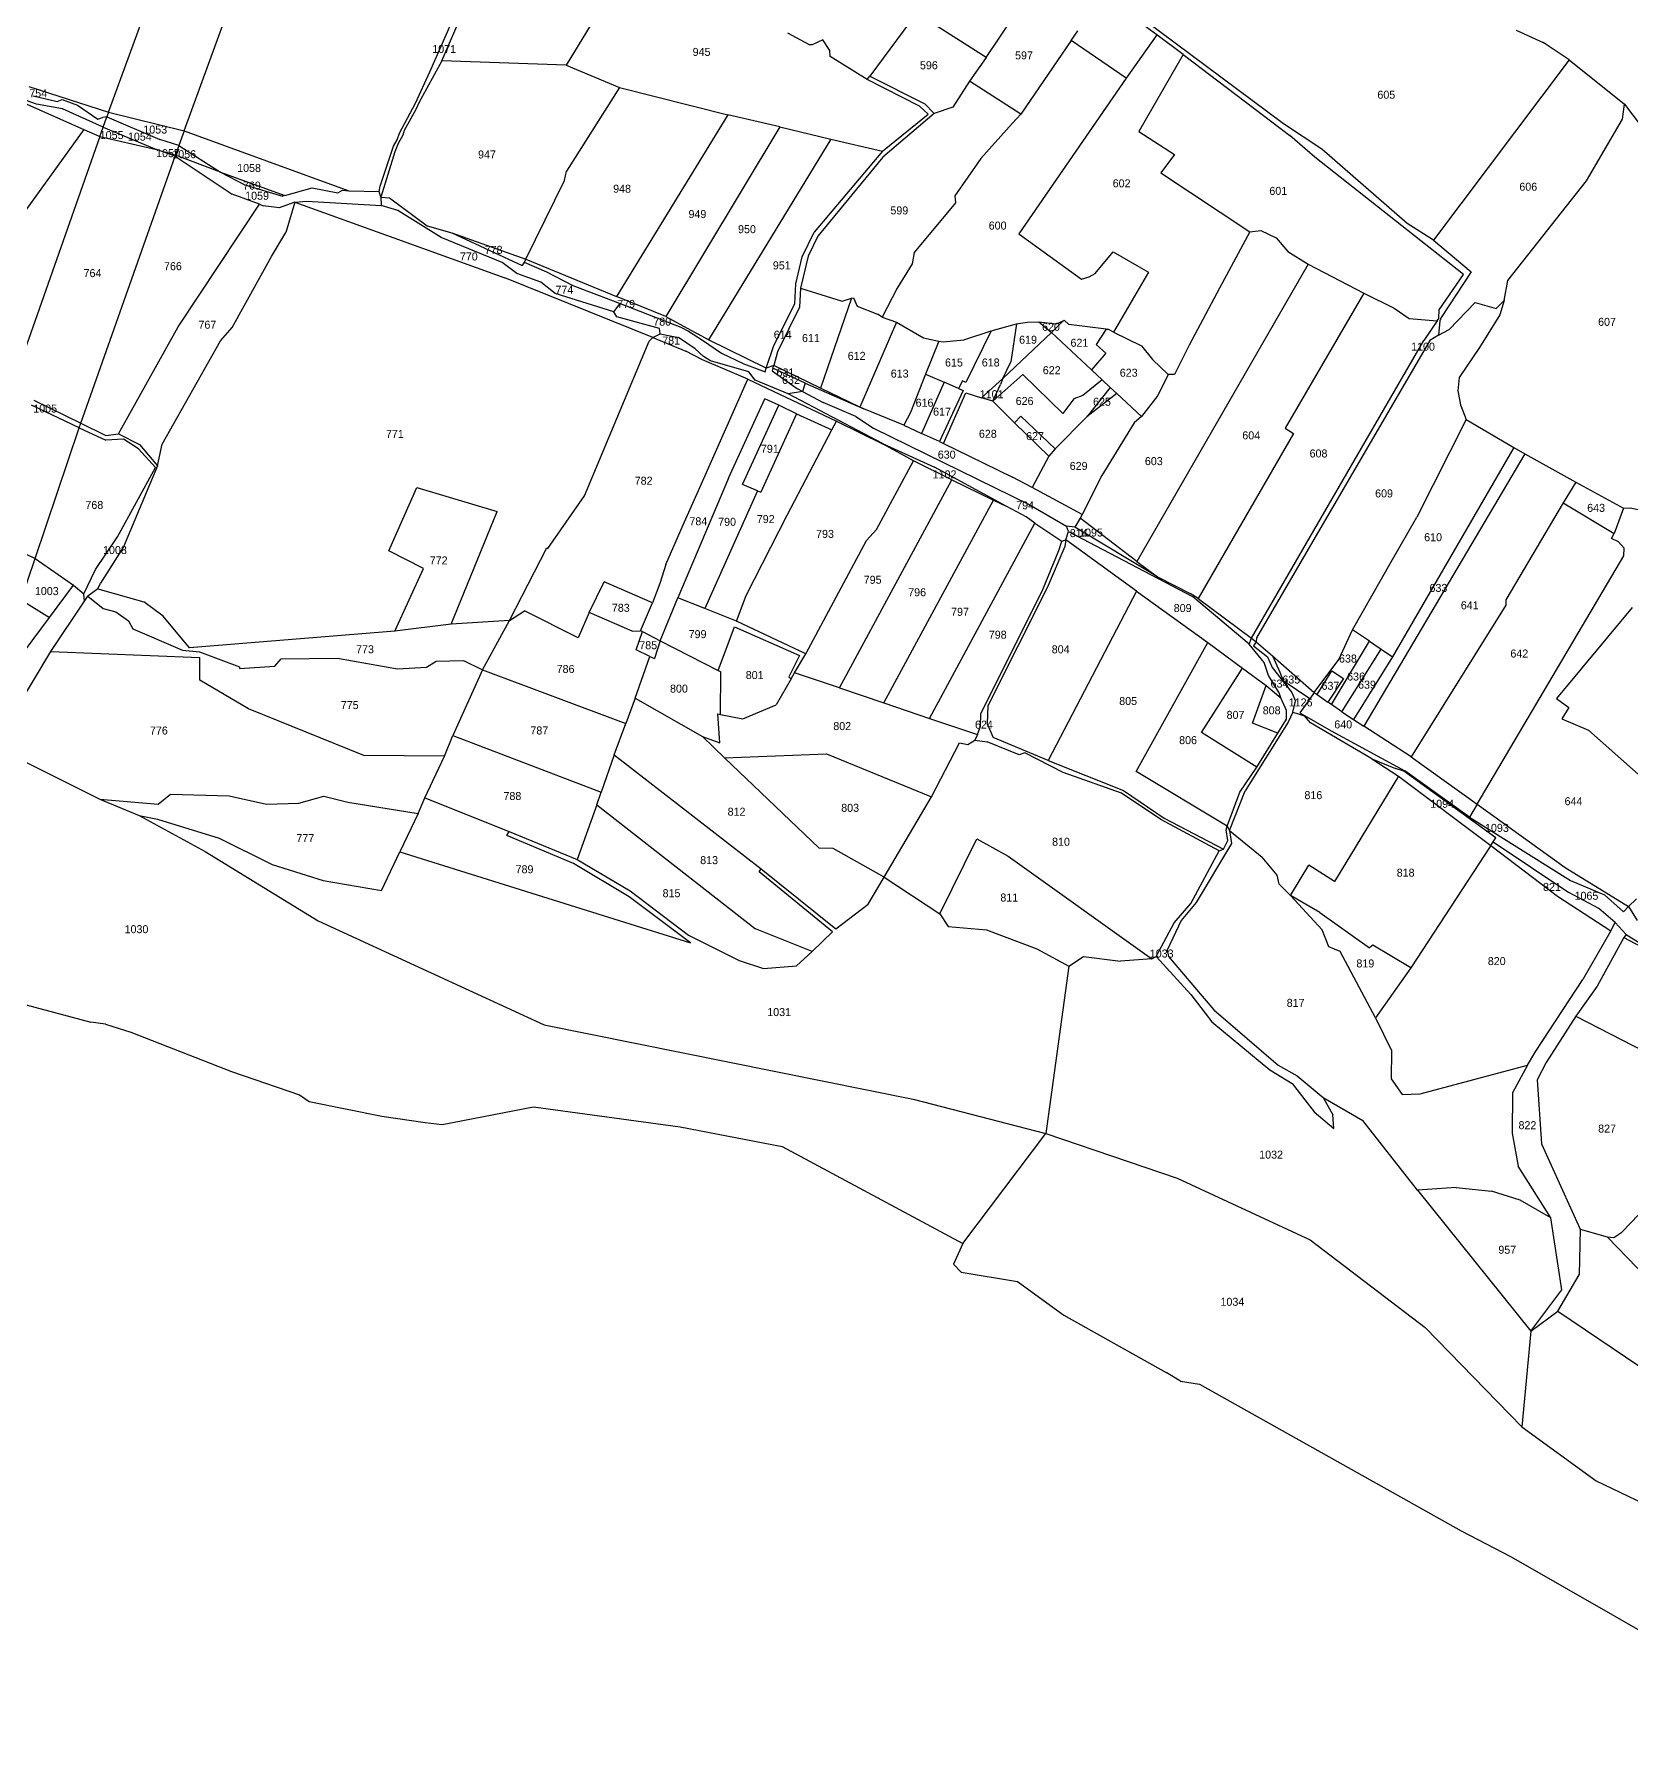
# Model space of a CAD drawing. Header units: metres. Extents: x 219366 to 221903, y 2706406 to 2707870.
# Drawn here: x 220212 to 220711, y 2706625 to 2707156 of the extents above; entities that cross this region are included whole.
import ezdxf
from ezdxf.enums import TextEntityAlignment as Align

# ---------------------------------------------------------------- set-up
doc = ezdxf.new("R2010")
doc.units = ezdxf.units.M

msp = doc.modelspace()

# ---------------------------------------------------------------- linework, layer by layer
at = {"layer": 'LIN'}
for p, q in [((220235.31, 2707131.2), (220270.63, 2707227.58)), ((220258.91, 2707125.36), (220293.29, 2707219.1)), ((220562.93, 2707155.36), (220530.91, 2707178.76)), ((220602.49, 2707127.53), (220532.51, 2707179.77)), ((220335.7, 2707143.78), (220345.51, 2707165.98)), ((220339.47, 2707147.23), (220347.65, 2707165.94)), ((220509.58, 2707148.24), (220522.82, 2707167.89)), ((220388.46, 2707162.47), (220378.31, 2707145.91)), ((220487.88, 2707162.1), (220473.24, 2707142.44)), ((220509.58, 2707148.24), (220487.88, 2707162.1)), ((220454.43, 2707152.17), (220447.64, 2707155.86)), ((220536.17, 2707153.58), (220538.22, 2707156.61)), ((220562.93, 2707155.36), (220553.34, 2707141.78)), ((220571.22, 2707149.17), (220562.93, 2707155.36)), ((220675.22, 2707156.85), (220683.71, 2707152.98)), ((220455.23, 2707152.17), (220454.43, 2707152.17)), ((220458.52, 2707153.75), (220455.23, 2707152.17)), ((220460.74, 2707150.47), (220458.52, 2707153.75)), ((220460.81, 2707148.59), (220460.74, 2707150.47)), ((220536.17, 2707153.58), (220520.46, 2707130.54)), ((220553.34, 2707141.78), (220536.17, 2707153.58)), ((220571.22, 2707149.17), (220557.36, 2707125.14)), ((220571.22, 2707149.17), (220604.5, 2707123.85)), ((220691.8, 2707147.48), (220683.71, 2707152.98)), ((220331.29, 2707134.01), (220335.7, 2707143.78)), ((220339.47, 2707147.23), (220332.31, 2707134.09)), ((220378.31, 2707145.91), (220339.47, 2707147.23)), ((220378.31, 2707145.91), (220394.99, 2707138.86)), ((220472.43, 2707141.43), (220460.81, 2707148.59)), ((220509.58, 2707148.24), (220504.36, 2707140.85)), ((220691.8, 2707147.48), (220649.43, 2707091.2)), ((220691.8, 2707147.48), (220709.13, 2707133.63)), ((220210.45, 2707139.23), (220235.31, 2707131.2)), ((220394.99, 2707138.86), (220378.45, 2707112.73)), ((220394.99, 2707138.86), (220428.84, 2707130.38)), ((220472.43, 2707141.43), (220473.24, 2707142.44)), ((220488.75, 2707133), (220472.43, 2707141.43)), ((220473.24, 2707142.44), (220490.45, 2707133.77)), ((220504.36, 2707140.85), (220499.15, 2707132.76)), ((220520.46, 2707130.54), (220504.36, 2707140.85)), ((220553.34, 2707141.78), (220519.81, 2707093.21)), ((220206.28, 2707135.27), (220227.57, 2707125.81)), ((220212.84, 2707133.67), (220208.43, 2707135.2)), ((220211.73, 2707136.29), (220219.31, 2707134.47)), ((220220.94, 2707132.23), (220212.84, 2707133.67)), ((220219.31, 2707134.47), (220220.81, 2707135.13)), ((220220.81, 2707135.13), (220225.62, 2707133.33)), ((220225.62, 2707133.33), (220231.99, 2707129.03)), ((220326.26, 2707124.65), (220331.29, 2707134.01)), ((220332.31, 2707134.09), (220331.34, 2707132.04)), ((220491.45, 2707130.6), (220488.75, 2707133)), ((220493.34, 2707130.81), (220490.45, 2707133.77)), ((220708.45, 2707128.95), (220709.13, 2707133.63)), ((220709.13, 2707133.63), (220714.35, 2707126.76)), ((220233.68, 2707126.54), (220220.94, 2707132.23)), ((220231.99, 2707129.03), (220233.42, 2707129.46)), ((220234.81, 2707129.75), (220233.42, 2707129.46)), ((220233.68, 2707126.54), (220234.81, 2707129.75)), ((220235.31, 2707131.2), (220234.81, 2707129.75)), ((220234.81, 2707129.75), (220251.39, 2707122.65)), ((220235.31, 2707131.2), (220258.91, 2707125.36)), ((220331.34, 2707132.04), (220327.71, 2707125.42)), ((220428.84, 2707130.38), (220394.04, 2707073.62)), ((220445.08, 2707126.55), (220428.84, 2707130.38)), ((220477.24, 2707118.98), (220491.45, 2707130.6)), ((220493.34, 2707130.81), (220477.27, 2707117.09)), ((220499.15, 2707132.76), (220493.34, 2707130.81)), ((220517.71, 2707127.6), (220507.93, 2707116.7)), ((220520.46, 2707130.54), (220517.71, 2707127.6)), ((220614.51, 2707119.59), (220602.49, 2707127.53)), ((220697.28, 2707109.71), (220708.45, 2707128.95)), ((220227.57, 2707125.81), (220185.12, 2707067.14)), ((220232.55, 2707123.6), (220204.88, 2707044.68)), ((220227.57, 2707125.81), (220232.55, 2707123.6)), ((220232.55, 2707123.6), (220233.68, 2707126.54)), ((220232.55, 2707123.6), (220250.29, 2707119.52)), ((220233.68, 2707126.54), (220250.29, 2707119.52)), ((220257.27, 2707120.72), (220251.39, 2707122.65)), ((220258.91, 2707125.36), (220257.27, 2707120.72)), ((220258.91, 2707125.36), (220310.39, 2707106.64)), ((220324.42, 2707120.51), (220325.56, 2707122.48)), ((220325.56, 2707122.48), (220326.26, 2707124.65)), ((220327.29, 2707123.94), (220325.88, 2707121.4)), ((220327.71, 2707125.42), (220327.29, 2707123.94)), ((220445.08, 2707126.55), (220409.46, 2707067.3)), ((220461.08, 2707122.76), (220422.79, 2707060.08)), ((220445.08, 2707126.55), (220461.08, 2707122.76)), ((220461.08, 2707122.76), (220477.24, 2707118.98)), ((220557.36, 2707125.14), (220568.51, 2707117.94)), ((220612.3, 2707117.12), (220604.5, 2707123.85)), ((220226.67, 2707033.95), (220256.12, 2707117.46)), ((220256.12, 2707117.46), (220250.29, 2707119.52)), ((220250.29, 2707119.52), (220256.24, 2707117.78)), ((220256.12, 2707117.46), (220256.24, 2707117.78)), ((220256.12, 2707117.46), (220273.92, 2707105.51)), ((220257.27, 2707120.72), (220256.24, 2707117.78)), ((220270.27, 2707112.43), (220256.24, 2707117.78)), ((220257.27, 2707120.72), (220270.27, 2707112.43)), ((220320.18, 2707108.06), (220324.42, 2707120.51)), ((220324.82, 2707118.8), (220320.41, 2707104.59)), ((220325.88, 2707121.4), (220324.82, 2707118.8)), ((220477.24, 2707118.98), (220455.84, 2707093.65)), ((220477.27, 2707117.09), (220456.97, 2707092.4)), ((220568.51, 2707117.94), (220564.18, 2707112.24)), ((220658.8, 2707080.46), (220612.3, 2707117.12)), ((220641.24, 2707096.34), (220614.51, 2707119.59)), ((220270.27, 2707112.43), (220290.45, 2707105.17)), ((220270.27, 2707112.43), (220277.87, 2707108.43)), ((220377.83, 2707109.82), (220378.45, 2707112.73)), ((220507.93, 2707116.7), (220499.83, 2707105.05)), ((220564.18, 2707112.24), (220592.05, 2707093.82)), ((220277.87, 2707108.43), (220289.68, 2707104.96)), ((220290.45, 2707105.17), (220298.95, 2707107.52)), ((220298.95, 2707107.52), (220306.97, 2707106)), ((220306.97, 2707106), (220308.48, 2707106.83)), ((220308.48, 2707106.83), (220310.39, 2707106.64)), ((220310.39, 2707106.64), (220319.95, 2707106.41)), ((220319.95, 2707106.41), (220320.18, 2707108.06)), ((220320.41, 2707104.59), (220319.95, 2707106.41)), ((220365.76, 2707085.29), (220377.83, 2707109.82)), ((220672.7, 2707078.54), (220697.28, 2707109.71)), ((220257.09, 2707064.14), (220282.45, 2707102.38)), ((220282.45, 2707102.38), (220273.92, 2707105.51)), ((220282.45, 2707102.38), (220283.62, 2707101.95)), ((220288.64, 2707101.26), (220283.62, 2707101.95)), ((220293.52, 2707103.01), (220288.64, 2707101.26)), ((220290.45, 2707105.17), (220289.68, 2707104.96)), ((220293.52, 2707103.01), (220290.73, 2707093.6)), ((220293.52, 2707103.01), (220297.26, 2707103.36)), ((220293.52, 2707103.01), (220359.17, 2707079.43)), ((220297.26, 2707103.36), (220320.52, 2707101.97)), ((220320.41, 2707104.59), (220323.15, 2707104.45)), ((220320.41, 2707104.59), (220320.52, 2707101.97)), ((220325.7, 2707100.45), (220320.52, 2707101.97)), ((220323.15, 2707104.45), (220334.95, 2707095.61)), ((220500.03, 2707102.85), (220487.11, 2707087.37)), ((220499.83, 2707105.05), (220500.03, 2707102.85)), ((220339.23, 2707092.04), (220325.7, 2707100.45)), ((220649.43, 2707091.2), (220641.24, 2707096.34)), ((220286.24, 2707086.08), (220290.73, 2707093.6)), ((220334.95, 2707095.61), (220342.64, 2707093.48)), ((220358.31, 2707084.22), (220339.23, 2707092.04)), ((220342.64, 2707093.48), (220365.76, 2707085.29)), ((220342.64, 2707093.48), (220364.64, 2707083.26)), ((220452.06, 2707085.95), (220455.84, 2707093.65)), ((220456.97, 2707092.4), (220453.96, 2707086.17)), ((220519.81, 2707093.21), (220539.36, 2707079)), ((220592.05, 2707093.82), (220582.52, 2707076.16)), ((220592.05, 2707093.82), (220595.43, 2707094.19)), ((220595.43, 2707094.19), (220600.23, 2707091.9)), ((220600.23, 2707091.9), (220603.84, 2707087.68)), ((220649.43, 2707091.2), (220661.16, 2707081.3)), ((220273.97, 2707063.88), (220286.24, 2707086.08)), ((220365.76, 2707085.29), (220365.24, 2707084.34)), ((220365.76, 2707085.29), (220394.04, 2707073.62)), ((220450.09, 2707077.55), (220452.06, 2707085.95)), ((220453.96, 2707086.17), (220451.54, 2707076.22)), ((220487.11, 2707087.37), (220486.49, 2707083.8)), ((220543.68, 2707080.78), (220549.31, 2707087.58)), ((220549.31, 2707087.58), (220557.47, 2707082.86)), ((220603.84, 2707087.68), (220610.29, 2707083.67)), ((220362.91, 2707080.8), (220358.31, 2707084.22)), ((220370.45, 2707078.06), (220362.91, 2707080.8)), ((220365.24, 2707084.34), (220364.64, 2707083.26)), ((220365.24, 2707084.34), (220372.18, 2707081.33)), ((220372.18, 2707081.33), (220380.39, 2707077.01)), ((220486.49, 2707083.8), (220481.8, 2707076.16)), ((220541.78, 2707079.73), (220543.68, 2707080.78)), ((220560.38, 2707081.15), (220549.36, 2707062.46)), ((220610.29, 2707083.67), (220556.72, 2706990.73)), ((220557.47, 2707082.86), (220560.38, 2707081.15)), ((220610.29, 2707083.67), (220627.63, 2707074.64)), ((220651.18, 2707069.37), (220658.8, 2707080.46)), ((220661.16, 2707081.3), (220651.77, 2707067.02)), ((220405.44, 2707060.73), (220359.17, 2707079.43)), ((220374.94, 2707074.51), (220370.45, 2707078.06)), ((220393.27, 2707068.79), (220374.94, 2707074.51)), ((220380.39, 2707077.01), (220395.17, 2707071.38)), ((220449.84, 2707071.33), (220450.09, 2707077.55)), ((220451.54, 2707076.22), (220451.25, 2707070.26)), ((220451.54, 2707076.22), (220464.64, 2707072.11)), ((220481.8, 2707076.16), (220477.13, 2707067.08)), ((220539.36, 2707079), (220541.78, 2707079.73)), ((220582.52, 2707076.16), (220573.09, 2707058.39)), ((220627.63, 2707074.64), (220603.1, 2707032.44)), ((220627.63, 2707074.64), (220637.09, 2707069.91)), ((220671.48, 2707072.36), (220672.7, 2707078.54)), ((220393.27, 2707068.79), (220395.17, 2707071.38)), ((220409.46, 2707067.3), (220394.04, 2707073.62)), ((220395.17, 2707071.38), (220414.21, 2707064.02)), ((220443.26, 2707058.25), (220449.84, 2707071.33)), ((220451.25, 2707070.26), (220444.42, 2707056.3)), ((220467.56, 2707073.01), (220457.83, 2707044.97)), ((220464.64, 2707072.11), (220467.56, 2707073.01)), ((220467.56, 2707073.01), (220468.18, 2707073.2)), ((220468.18, 2707073.2), (220469.26, 2707070.54)), ((220469.26, 2707070.54), (220475.68, 2707068.1)), ((220637.09, 2707069.91), (220641.84, 2707066.67)), ((220651.08, 2707066.73), (220651.18, 2707069.37)), ((220654.35, 2707063.31), (220662.41, 2707071.73)), ((220662.41, 2707071.73), (220669.03, 2707069.82)), ((220669.03, 2707069.82), (220671.48, 2707072.36)), ((220671.48, 2707072.36), (220670.19, 2707067.87)), ((220238.46, 2707030.66), (220257.09, 2707064.14)), ((220270.35, 2707059.74), (220273.97, 2707063.88)), ((220394.21, 2707067.26), (220393.27, 2707068.79)), ((220407.47, 2707063.61), (220394.21, 2707067.26)), ((220409.46, 2707067.3), (220419.64, 2707061.79)), ((220414.21, 2707064.02), (220416.61, 2707062.79)), ((220481.56, 2707065.61), (220470.13, 2707039.02)), ((220477.13, 2707067.08), (220475.68, 2707068.1)), ((220477.13, 2707067.08), (220481.56, 2707065.61)), ((220481.56, 2707065.61), (220489.99, 2707060.63)), ((220511.17, 2707062.83), (220519.07, 2707065.01)), ((220519.07, 2707065.01), (220517.27, 2707053.2)), ((220519.07, 2707065.01), (220522.47, 2707065.56)), ((220522.47, 2707065.56), (220526.1, 2707065.69)), ((220526.1, 2707065.69), (220531.57, 2707065.05)), ((220526.1, 2707065.69), (220530.02, 2707062.28)), ((220533.7, 2707065.94), (220530.02, 2707062.28)), ((220531.57, 2707065.05), (220533.7, 2707065.94)), ((220533.7, 2707065.94), (220533.96, 2707066.2)), ((220533.96, 2707066.2), (220535.43, 2707064.88)), ((220547.08, 2707063.41), (220535.43, 2707064.88)), ((220641.84, 2707066.67), (220650.53, 2707065.95)), ((220650.53, 2707065.95), (220646.42, 2707059.82)), ((220650.53, 2707065.95), (220651.08, 2707066.73)), ((220651.43, 2707065.99), (220650.96, 2707061.53)), ((220651.77, 2707067.02), (220651.43, 2707065.99)), ((220670.19, 2707067.87), (220663.77, 2707057.66)), ((220252.13, 2707027.46), (220270.35, 2707059.74)), ((220384.08, 2707011.34), (220404.27, 2707059.61)), ((220404.27, 2707059.61), (220405.44, 2707060.73)), ((220405.44, 2707060.73), (220407.68, 2707061.96)), ((220405.44, 2707060.73), (220415.7, 2707056.47)), ((220407.68, 2707061.96), (220407.47, 2707063.61)), ((220407.68, 2707061.96), (220413.45, 2707060.79)), ((220418.66, 2707057.25), (220413.45, 2707060.79)), ((220416.61, 2707062.79), (220420.92, 2707059.92)), ((220422.79, 2707060.08), (220419.64, 2707061.79)), ((220420.92, 2707059.92), (220426.84, 2707055.92)), ((220440.86, 2707051.15), (220422.79, 2707060.08)), ((220489.99, 2707060.63), (220494.83, 2707059.57)), ((220494.83, 2707059.57), (220490.67, 2707049.29)), ((220494.83, 2707059.57), (220496.15, 2707059.37)), ((220496.15, 2707059.37), (220502.6, 2707060.02)), ((220502.6, 2707060.02), (220511.17, 2707062.83)), ((220511.17, 2707062.83), (220503.22, 2707046.74)), ((220530.02, 2707062.28), (220514.78, 2707047.98)), ((220542.57, 2707050.68), (220530.02, 2707062.28)), ((220547.08, 2707063.41), (220543.99, 2707058.59)), ((220543.99, 2707058.59), (220547.01, 2707055.86)), ((220547.08, 2707063.41), (220547.66, 2707063.33)), ((220548.22, 2707063.01), (220547.66, 2707063.33)), ((220549.36, 2707062.46), (220548.22, 2707063.01)), ((220549.36, 2707062.46), (220558.11, 2707058.17)), ((220592.49, 2706966.82), (220646.42, 2707059.82)), ((220648.27, 2707059.84), (220594.08, 2706966.89)), ((220650.96, 2707061.53), (220648.27, 2707059.84)), ((220650.96, 2707061.53), (220654.35, 2707063.31)), ((220420.94, 2707053.74), (220415.7, 2707056.47)), ((220421.28, 2707054.88), (220418.66, 2707057.25)), ((220435.08, 2707047.78), (220420.94, 2707053.74)), ((220423.47, 2707053.47), (220421.28, 2707054.88)), ((220435.44, 2707050.01), (220423.47, 2707053.47)), ((220426.84, 2707055.92), (220433.86, 2707052.56)), ((220440.86, 2707051.15), (220443.26, 2707058.25)), ((220444.42, 2707056.3), (220443.24, 2707052.04)), ((220547.01, 2707055.86), (220542.57, 2707050.68)), ((220558.11, 2707058.17), (220561.56, 2707053.9)), ((220566.51, 2707049.16), (220561.56, 2707053.9)), ((220573.09, 2707058.39), (220568.46, 2707049.2)), ((220663.77, 2707057.66), (220657.43, 2707048.31)), ((220433.86, 2707052.56), (220440.5, 2707050.02)), ((220437.45, 2707047.48), (220435.44, 2707050.01)), ((220440.5, 2707050.02), (220440.86, 2707051.15)), ((220443.24, 2707052.04), (220440.86, 2707051.15)), ((220442.98, 2707051.16), (220442.72, 2707050.32)), ((220442.72, 2707050.32), (220450.67, 2707044.76)), ((220442.98, 2707051.16), (220443.24, 2707052.04)), ((220453.09, 2707046.5), (220442.98, 2707051.16)), ((220457.83, 2707044.97), (220443.24, 2707052.04)), ((220490.67, 2707049.29), (220485.93, 2707037.35)), ((220490.67, 2707049.29), (220496.47, 2707046.84)), ((220514.78, 2707047.98), (220508.19, 2707041.93)), ((220521.11, 2707049.23), (220511.67, 2707040.84)), ((220514.78, 2707047.98), (220514.05, 2707046.08)), ((220514.78, 2707047.98), (220517.27, 2707053.2)), ((220521.11, 2707049.23), (220533.55, 2707037.02)), ((220542.57, 2707050.68), (220545.83, 2707047.56)), ((220566.51, 2707049.16), (220563.31, 2707042.65)), ((220568.46, 2707049.2), (220566.51, 2707049.16)), ((220657.43, 2707048.31), (220657, 2707044.12)), ((220420.55, 2707014.86), (220435.08, 2707047.78)), ((220435.08, 2707047.78), (220462.81, 2707034.61)), ((220447.68, 2707043.13), (220437.45, 2707047.48)), ((220452.2, 2707043.94), (220447.68, 2707043.13)), ((220477.43, 2707027.58), (220447.68, 2707043.13)), ((220452.2, 2707043.94), (220450.67, 2707044.76)), ((220453.09, 2707046.5), (220452.2, 2707043.94)), ((220452.2, 2707043.94), (220458.71, 2707040.47)), ((220453.09, 2707046.5), (220471.42, 2707038.44)), ((220470.13, 2707039.02), (220457.83, 2707044.97)), ((220496.47, 2707046.84), (220489.36, 2707030.75)), ((220502.4, 2707044.17), (220495.02, 2707028.22)), ((220496.24, 2707027.64), (220503.24, 2707043.49)), ((220501.01, 2707044.79), (220496.47, 2707046.84)), ((220502.19, 2707047.18), (220501.01, 2707044.79)), ((220501.01, 2707044.79), (220502.4, 2707044.17)), ((220503.22, 2707046.74), (220502.19, 2707047.18)), ((220503.24, 2707043.49), (220508.19, 2707041.93)), ((220511.67, 2707040.84), (220514.05, 2707046.08)), ((220539.85, 2707042.69), (220537.06, 2707041.61)), ((220545.83, 2707047.56), (220539.85, 2707042.69)), ((220548.35, 2707045.17), (220541.13, 2707036.06)), ((220550.4, 2707043.23), (220541.13, 2707036.06)), ((220545.83, 2707047.56), (220548.35, 2707045.17)), ((220548.35, 2707045.17), (220550.4, 2707043.23)), ((220558.11, 2707036.11), (220550.4, 2707043.23)), ((220563.31, 2707042.65), (220558.11, 2707036.11)), ((220657, 2707044.12), (220657.82, 2707039.75)), ((220226.18, 2707032.56), (220211.29, 2707039.67)), ((220211.97, 2707041.19), (220226.67, 2707033.95)), ((220429.04, 2707016.8), (220440.41, 2707041.65)), ((220433.5, 2707014.86), (220444.83, 2707039.59)), ((220444.83, 2707039.59), (220440.41, 2707041.65)), ((220450.36, 2707036.95), (220444.83, 2707039.59)), ((220468.85, 2707036.13), (220458.71, 2707040.47)), ((220471.42, 2707038.44), (220470.13, 2707039.02)), ((220483.92, 2707033.38), (220471.42, 2707038.44)), ((220485.93, 2707037.35), (220483.92, 2707033.38)), ((220511.67, 2707040.84), (220508.19, 2707041.93)), ((220511.67, 2707040.84), (220518.47, 2707034.15)), ((220537.06, 2707041.61), (220533.55, 2707037.02)), ((220657.82, 2707039.75), (220659.62, 2707035.17)), ((220212.35, 2706991.73), (220226.18, 2707032.56)), ((220226.18, 2707032.56), (220226.67, 2707033.95)), ((220226.18, 2707032.56), (220234.42, 2707028.73)), ((220226.67, 2707033.95), (220234.44, 2707030.1)), ((220450.36, 2707036.95), (220439.16, 2707012.4)), ((220450.36, 2707036.95), (220461.35, 2707031.89)), ((220461.35, 2707031.89), (220462.81, 2707034.61)), ((220462.81, 2707034.61), (220477.42, 2707027.43)), ((220468.85, 2707036.13), (220474.44, 2707032.44)), ((220474.44, 2707032.44), (220523.09, 2707008.61)), ((220483.92, 2707033.38), (220489.36, 2707030.75)), ((220518.47, 2707034.15), (220520.41, 2707036.2)), ((220529.22, 2707023.72), (220518.47, 2707034.15)), ((220531.18, 2707026.03), (220520.41, 2707036.2)), ((220541.13, 2707036.06), (220531.18, 2707026.03)), ((220555.86, 2707034.12), (220545.81, 2707017.68)), ((220558.11, 2707036.11), (220555.86, 2707034.12)), ((220603.1, 2707032.44), (220605.63, 2707030.74)), ((220659.62, 2707035.17), (220644.22, 2707004.66)), ((220659.62, 2707035.17), (220674.51, 2707026.38)), ((220240.01, 2707028.96), (220234.42, 2707028.73)), ((220234.44, 2707030.1), (220238.46, 2707030.66)), ((220238.46, 2707030.66), (220245.01, 2707027.32)), ((220244.66, 2707026.01), (220240.01, 2707028.96)), ((220245.01, 2707027.32), (220250.58, 2707020.69)), ((220250.58, 2707020.69), (220252.13, 2707027.46)), ((220447.37, 2707005.2), (220461.35, 2707031.89)), ((220477.42, 2707027.43), (220477.43, 2707027.58)), ((220486.94, 2707022.22), (220477.42, 2707027.43)), ((220477.43, 2707027.58), (220493.47, 2707020.28)), ((220495.02, 2707028.22), (220489.36, 2707030.75)), ((220495.02, 2707028.22), (220496.24, 2707027.64)), ((220496.24, 2707027.64), (220504.45, 2707023.69)), ((220605.63, 2707030.74), (220575.84, 2706979.17)), ((220250.01, 2707020.17), (220244.66, 2707026.01)), ((220475.3, 2707000.77), (220486.94, 2707022.22)), ((220498.91, 2707016.31), (220486.94, 2707022.22)), ((220504.45, 2707023.69), (220517.84, 2707017.15)), ((220529.22, 2707023.72), (220524.01, 2707013.9)), ((220531.18, 2707026.03), (220529.22, 2707023.72)), ((220677.93, 2707024.43), (220627.62, 2706939.34)), ((220674.51, 2707026.38), (220636.57, 2706961)), ((220674.51, 2707026.38), (220677.93, 2707024.43)), ((220677.93, 2707024.43), (220693.88, 2707015.57)), ((220238.08, 2706998.45), (220250.01, 2707020.17)), ((220250.58, 2707020.69), (220239.99, 2706995.38)), ((220429.04, 2707016.8), (220413.2, 2706979.41)), ((220463.81, 2706951.26), (220498.91, 2707016.31)), ((220515.81, 2707008.11), (220493.47, 2707020.28)), ((220498.91, 2707016.31), (220511.87, 2707009.99)), ((220524.01, 2707013.9), (220517.84, 2707017.15)), ((220545.81, 2707017.68), (220539.62, 2707005.49)), ((220322.92, 2706994.11), (220331.68, 2707013.93)), ((220331.68, 2707013.93), (220356.73, 2707006.41)), ((220372.66, 2706994.81), (220384.08, 2707011.34)), ((220414.93, 2707002.23), (220420.55, 2707014.86)), ((220438.14, 2707012.84), (220421.64, 2706976.06)), ((220438.14, 2707012.84), (220433.5, 2707014.86)), ((220438.14, 2707012.84), (220439.16, 2707012.4)), ((220539.62, 2707005.49), (220524.01, 2707013.9)), ((220693.88, 2707015.57), (220689.95, 2707009.1)), ((220693.88, 2707015.57), (220708.75, 2707007.44)), ((220342.38, 2706971.18), (220356.73, 2707006.41)), ((220477.64, 2706946.56), (220511.87, 2707009.99)), ((220511.87, 2707009.99), (220515.81, 2707008.11)), ((220522.06, 2707004.68), (220515.81, 2707008.11)), ((220523.09, 2707008.61), (220534.67, 2707001.79)), ((220689.95, 2707009.1), (220671.99, 2706978.81)), ((220689.95, 2707009.1), (220705.92, 2706999.5)), ((220708.75, 2707007.44), (220705.92, 2706999.5)), ((220708.75, 2707007.44), (220710.93, 2707007.56)), ((220710.93, 2707007.56), (220717.85, 2707006.09)), ((220193.4, 2707000.75), (220212.35, 2706991.73)), ((220409.45, 2706989.83), (220414.93, 2707002.23)), ((220434.61, 2706980.1), (220447.37, 2707005.2)), ((220472.24, 2706997.29), (220475.3, 2707000.77)), ((220491.91, 2706941.72), (220524.84, 2707002.71)), ((220524.84, 2707002.71), (220522.06, 2707004.68)), ((220524.84, 2707002.71), (220533.22, 2706997.1)), ((220534.47, 2706997.51), (220535.29, 2707000.2)), ((220535.29, 2707000.2), (220534.67, 2707001.79)), ((220537.3, 2707001.49), (220534.67, 2707001.79)), ((220535.29, 2707000.2), (220574.1, 2706979.83)), ((220538.96, 2707004.36), (220537.3, 2707001.49)), ((220563.18, 2706985.98), (220537.3, 2707001.49)), ((220539.62, 2707005.49), (220538.96, 2707004.36)), ((220556.72, 2706990.73), (220538.96, 2707004.36)), ((220636.15, 2706990.7), (220644.22, 2707004.66)), ((220231.23, 2706988.23), (220238.08, 2706998.45)), ((220239.99, 2706995.38), (220232.78, 2706984.05)), ((220360.66, 2706972.32), (220372.27, 2706995.06)), ((220372.27, 2706995.06), (220372.66, 2706994.81)), ((220453.27, 2706961.9), (220472.24, 2706997.29)), ((220534.21, 2706995.42), (220528.63, 2706982.51)), ((220532.34, 2706994.25), (220533.22, 2706997.1)), ((220533.22, 2706997.1), (220534.47, 2706997.51)), ((220534.47, 2706997.51), (220534.21, 2706995.42)), ((220556.57, 2706981.47), (220534.47, 2706997.51)), ((220705.03, 2706997.96), (220705.92, 2706999.5)), ((220707.21, 2706996.93), (220705.03, 2706997.96)), ((220709.01, 2706994.98), (220707.21, 2706996.93)), ((220708.91, 2706992.55), (220709.01, 2706994.98)), ((220208.05, 2706978.77), (220212.35, 2706991.73)), ((220212.35, 2706991.73), (220224.37, 2706983.39)), ((220333.8, 2706988.56), (220322.92, 2706994.11)), ((220409.45, 2706989.83), (220407.61, 2706983.91)), ((220527.29, 2706982.07), (220532.34, 2706994.25)), ((220556.72, 2706990.73), (220563.18, 2706985.98)), ((220624.07, 2706969.43), (220636.15, 2706990.7)), ((220663.02, 2706914.94), (220708.91, 2706992.55)), ((220227.55, 2706980.66), (220231.23, 2706988.23)), ((220324.77, 2706969.04), (220333.8, 2706988.56)), ((220385.52, 2706974.79), (220390.21, 2706984.44)), ((220405.29, 2706977.82), (220390.21, 2706984.44)), ((220563.18, 2706985.98), (220573.34, 2706980.75)), ((220216.89, 2706973.23), (220224.37, 2706983.39)), ((220224.37, 2706983.39), (220227.55, 2706980.66)), ((220227.83, 2706978.39), (220227.55, 2706980.66)), ((220227.83, 2706978.39), (220228.89, 2706979.93)), ((220231.92, 2706982.19), (220228.89, 2706979.93)), ((220228.89, 2706979.93), (220233.65, 2706976.08)), ((220231.92, 2706982.19), (220232.78, 2706984.05)), ((220231.92, 2706982.19), (220246.38, 2706978.14)), ((220407.61, 2706983.91), (220405.29, 2706977.82)), ((220407.76, 2706966), (220413.2, 2706979.41)), ((220421.64, 2706976.06), (220413.2, 2706979.41)), ((220431.53, 2706972.14), (220434.61, 2706980.1)), ((220507.9, 2706943.13), (220527.29, 2706982.07)), ((220528.63, 2706982.51), (220510.15, 2706945.68)), ((220556.57, 2706981.47), (220528.99, 2706928.62)), ((220556.57, 2706981.47), (220578.87, 2706965.45)), ((220575.84, 2706979.17), (220573.34, 2706980.75)), ((220591.82, 2706964.99), (220574.1, 2706979.83)), ((220575.84, 2706979.17), (220592.49, 2706966.82)), ((220208.05, 2706978.77), (220216.89, 2706973.23)), ((220217.24, 2706962.7), (220227.83, 2706978.39)), ((220233.65, 2706976.08), (220237.6, 2706975.01)), ((220237.6, 2706975.01), (220241.52, 2706972.28)), ((220252.38, 2706973.66), (220246.38, 2706978.14)), ((220260.63, 2706963.75), (220252.38, 2706973.66)), ((220360.66, 2706972.32), (220365.3, 2706975.4)), ((220382.05, 2706966.89), (220365.3, 2706975.4)), ((220385.52, 2706974.79), (220382.05, 2706966.89)), ((220398.98, 2706969.04), (220385.52, 2706974.79)), ((220401.56, 2706969.16), (220405.29, 2706977.82)), ((220431.53, 2706972.14), (220421.64, 2706976.06)), ((220671.99, 2706977.15), (220642.43, 2706929.77)), ((220671.99, 2706978.81), (220671.99, 2706977.15)), ((220711.46, 2706976.41), (220687.86, 2706947.94)), ((220197.05, 2706946.72), (220216.89, 2706973.23)), ((220241.52, 2706972.28), (220242.86, 2706969.73)), ((220242.86, 2706969.73), (220258.39, 2706963.03)), ((220324.77, 2706969.04), (220260.63, 2706963.75)), ((220342.38, 2706971.18), (220324.77, 2706969.04)), ((220360.66, 2706972.32), (220342.38, 2706971.18)), ((220352.21, 2706956.9), (220360.66, 2706972.32)), ((220398.98, 2706969.04), (220401.56, 2706969.16)), ((220400.2, 2706963.2), (220402.16, 2706968.86)), ((220402.16, 2706968.86), (220401.56, 2706969.16)), ((220402.16, 2706968.86), (220407.76, 2706966)), ((220425.84, 2706956.72), (220430.95, 2706970.38)), ((220430.95, 2706970.38), (220451.3, 2706961.35)), ((220453.27, 2706961.9), (220431.53, 2706972.14)), ((220619.82, 2706960.19), (220624.07, 2706969.43)), ((220629.39, 2706965.85), (220624.07, 2706969.43)), ((220404.52, 2706961.08), (220400.2, 2706963.2)), ((220407.76, 2706966), (220405.91, 2706960.44)), ((220407.76, 2706966), (220425.84, 2706956.72)), ((220556.53, 2706925.19), (220578.87, 2706965.45)), ((220578.87, 2706965.45), (220589.77, 2706957.47)), ((220591.82, 2706964.99), (220592.49, 2706966.82)), ((220596.48, 2706959.17), (220591.82, 2706964.99)), ((220592.49, 2706966.82), (220594, 2706965.65)), ((220594, 2706965.65), (220593.19, 2706964.39)), ((220593.19, 2706964.39), (220597.53, 2706960.96)), ((220594.08, 2706966.89), (220594, 2706965.65)), ((220594, 2706965.65), (220599.06, 2706961.28)), ((220617.58, 2706946.12), (220629.39, 2706965.85)), ((220620.82, 2706943.81), (220633.1, 2706963.34)), ((220629.39, 2706965.85), (220633.1, 2706963.34)), ((220633.1, 2706963.34), (220636.57, 2706961)), ((220199.44, 2706933.03), (220217.24, 2706962.7)), ((220217.24, 2706962.7), (220263.89, 2706960.8)), ((220258.39, 2706963.03), (220263.7, 2706962.52)), ((220263.7, 2706962.52), (220276.26, 2706957.87)), ((220263.89, 2706953.73), (220263.89, 2706960.8)), ((220276.26, 2706957.87), (220276.27, 2706957.31)), ((220276.27, 2706957.31), (220287.24, 2706958.07)), ((220287.24, 2706958.07), (220289.24, 2706960.37)), ((220289.24, 2706960.37), (220306.88, 2706960.58)), ((220306.88, 2706960.58), (220325.66, 2706957.27)), ((220325.66, 2706957.27), (220334.74, 2706957.79)), ((220334.74, 2706957.79), (220337.76, 2706959.67)), ((220337.76, 2706959.67), (220346.28, 2706959.88)), ((220346.28, 2706959.88), (220352.21, 2706956.9)), ((220399.9, 2706948.07), (220404.52, 2706961.08)), ((220404.52, 2706961.08), (220405.91, 2706960.44)), ((220451.3, 2706961.35), (220447.9, 2706954.73)), ((220449.73, 2706955.96), (220453.27, 2706961.9)), ((220597.82, 2706955.13), (220596.48, 2706959.17)), ((220597.53, 2706960.96), (220598.98, 2706957.65)), ((220599.06, 2706961.28), (220612.15, 2706949.81)), ((220599.06, 2706961.28), (220601.38, 2706956.15)), ((220612.15, 2706949.81), (220619.82, 2706960.19)), ((220636.57, 2706961), (220624.42, 2706941.41)), ((220279.07, 2706944.73), (220263.89, 2706953.73)), ((220352.21, 2706956.9), (220342.88, 2706936.45)), ((220352.21, 2706956.9), (220397.01, 2706940.11)), ((220425.84, 2706956.72), (220426.64, 2706956.3)), ((220426.57, 2706942.97), (220426.64, 2706956.3)), ((220448.63, 2706954.13), (220443.97, 2706945.99)), ((220447.9, 2706954.73), (220448.63, 2706954.13)), ((220448.63, 2706954.13), (220449.73, 2706955.96)), ((220463.81, 2706951.26), (220449.73, 2706955.96)), ((220576.95, 2706937.37), (220589.77, 2706957.47)), ((220589.77, 2706957.47), (220597.14, 2706952.06)), ((220601.18, 2706949.76), (220597.82, 2706955.13)), ((220598.98, 2706957.65), (220605.11, 2706949.85)), ((220601.38, 2706956.15), (220602.48, 2706953.46)), ((220610.77, 2706947.9), (220602.48, 2706953.46)), ((220613.08, 2706949.17), (220617.64, 2706956.64)), ((220621.26, 2706954.24), (220616.42, 2706946.85)), ((220617.64, 2706956.64), (220621.26, 2706954.24)), ((220399.9, 2706948.07), (220397.01, 2706940.11)), ((220399.9, 2706948.07), (220420.94, 2706936.05)), ((220463.81, 2706951.26), (220477.64, 2706946.56)), ((220592.87, 2706940.29), (220597.14, 2706952.06)), ((220597.14, 2706952.06), (220601.74, 2706948.15)), ((220601.74, 2706948.15), (220601.18, 2706949.76)), ((220603.52, 2706944.19), (220601.74, 2706948.15)), ((220605.11, 2706949.85), (220606.3, 2706947.15)), ((220605.48, 2706943.74), (220606.3, 2706947.15)), ((220610.77, 2706947.9), (220607.68, 2706943.53)), ((220612.15, 2706949.81), (220610.77, 2706947.9)), ((220612.15, 2706949.81), (220613.08, 2706949.17)), ((220613.08, 2706949.17), (220616.42, 2706946.85)), ((220687.86, 2706947.94), (220691.68, 2706945.15)), ((220315.06, 2706930.2), (220279.07, 2706944.73)), ((220426.35, 2706934.11), (220425.76, 2706943.13)), ((220425.76, 2706943.13), (220426.57, 2706942.97)), ((220426.57, 2706942.97), (220433.51, 2706941.57)), ((220433.51, 2706941.57), (220443.97, 2706945.99)), ((220477.64, 2706946.56), (220491.91, 2706941.72)), ((220507.87, 2706939.35), (220507.9, 2706943.13)), ((220510.15, 2706945.68), (220509.95, 2706940.01)), ((220603.43, 2706941.48), (220603.52, 2706944.19)), ((220605.48, 2706943.74), (220603.96, 2706940.58)), ((220605.48, 2706943.74), (220609.11, 2706942.53)), ((220607.68, 2706943.53), (220617.46, 2706937.87)), ((220610.96, 2706940.37), (220609.11, 2706942.53)), ((220617.58, 2706946.12), (220616.42, 2706946.85)), ((220620.82, 2706943.81), (220617.58, 2706946.12)), ((220620.82, 2706943.81), (220624.42, 2706941.41)), ((220691.68, 2706945.15), (220689.54, 2706941.58)), ((220393.37, 2706930.35), (220397.01, 2706940.11)), ((220491.91, 2706941.72), (220506.95, 2706936.74)), ((220506.95, 2706936.74), (220506.1, 2706934.9)), ((220506.95, 2706936.74), (220507.87, 2706939.35)), ((220509.95, 2706940.01), (220511.75, 2706935.73)), ((220594.23, 2706926.53), (220576.95, 2706937.37)), ((220603.96, 2706940.58), (220590.54, 2706919.16)), ((220600.77, 2706937.16), (220592.87, 2706940.29)), ((220594.23, 2706926.53), (220600.77, 2706937.16)), ((220600.77, 2706937.16), (220603.43, 2706941.48)), ((220630.1, 2706929.14), (220610.96, 2706940.37)), ((220617.46, 2706937.87), (220640.45, 2706925.39)), ((220624.42, 2706941.41), (220627.62, 2706939.34)), ((220642.43, 2706929.77), (220627.62, 2706939.34)), ((220689.54, 2706941.58), (220697.85, 2706938.11)), ((220697.85, 2706938.11), (220727.46, 2706911.75)), ((220199.44, 2706933.03), (220232.64, 2706916.49)), ((220340.27, 2706929.96), (220342.88, 2706936.45)), ((220342.88, 2706936.45), (220389.33, 2706918.75)), ((220427.87, 2706929.41), (220420.94, 2706936.05)), ((220420.94, 2706936.05), (220426.35, 2706934.11)), ((220492.56, 2706917.25), (220501.32, 2706934.08)), ((220501.32, 2706934.08), (220503.89, 2706933.63)), ((220503.89, 2706933.63), (220506.1, 2706934.9)), ((220506.1, 2706934.9), (220509.92, 2706934.38)), ((220519.96, 2706930.37), (220509.92, 2706934.38)), ((220528.99, 2706928.62), (220511.75, 2706935.73)), ((220340.27, 2706929.96), (220315.06, 2706930.2)), ((220334.19, 2706916.92), (220340.27, 2706929.96)), ((220393.37, 2706930.35), (220389.33, 2706918.75)), ((220393.37, 2706930.35), (220439.34, 2706894.71)), ((220427.87, 2706929.41), (220459.75, 2706930.65)), ((220457.41, 2706901.25), (220427.87, 2706929.41)), ((220459.75, 2706930.65), (220492.56, 2706917.25)), ((220521.68, 2706930.99), (220519.96, 2706930.37)), ((220533.72, 2706924.84), (220521.68, 2706930.99)), ((220528.99, 2706928.62), (220552.52, 2706919.17)), ((220588.92, 2706918.69), (220594.23, 2706926.53)), ((220630.1, 2706929.14), (220638.5, 2706923.71)), ((220630.1, 2706929.14), (220637.57, 2706926.12)), ((220640.13, 2706925.3), (220637.57, 2706926.12)), ((220642.43, 2706929.77), (220663.02, 2706914.94)), ((220551.92, 2706918.38), (220533.72, 2706924.84)), ((220584.91, 2706908.08), (220556.53, 2706925.19)), ((220638.5, 2706923.71), (220618.51, 2706890.81)), ((220638.5, 2706923.71), (220667.35, 2706902.07)), ((220640.13, 2706925.3), (220640.45, 2706925.39)), ((220668.93, 2706904.48), (220640.13, 2706925.3)), ((220660.64, 2706910.92), (220640.45, 2706925.39)), ((220232.64, 2706916.49), (220250.87, 2706914.92)), ((220232.64, 2706916.49), (220244.91, 2706911.41)), ((220250.87, 2706914.92), (220254.69, 2706918.1)), ((220254.69, 2706918.1), (220273.06, 2706917.55)), ((220273.06, 2706917.55), (220284.73, 2706914.98)), ((220294.77, 2706915.25), (220302.58, 2706917.5)), ((220302.58, 2706917.5), (220310.1, 2706915.62)), ((220310.1, 2706915.62), (220332.07, 2706912.01)), ((220332.07, 2706912.01), (220334.19, 2706916.92)), ((220334.19, 2706916.92), (220360.58, 2706906.38)), ((220387.9, 2706914.7), (220389.33, 2706918.75)), ((220477.76, 2706892.11), (220492.56, 2706917.25)), ((220564.23, 2706910.17), (220551.92, 2706918.38)), ((220552.52, 2706919.17), (220565.28, 2706910.62)), ((220584.91, 2706908.08), (220588.92, 2706918.69)), ((220585.65, 2706906.74), (220590.54, 2706919.16)), ((220244.91, 2706911.41), (220250.66, 2706910.24)), ((220244.91, 2706911.41), (220265.51, 2706900.18)), ((220250.66, 2706910.24), (220269.86, 2706904.35)), ((220284.73, 2706914.98), (220294.77, 2706915.25)), ((220332.07, 2706912.01), (220326.33, 2706900.07)), ((220387.9, 2706914.7), (220381.77, 2706897.64)), ((220387.9, 2706914.7), (220437.51, 2706876)), ((220582.47, 2706900.4), (220564.23, 2706910.17)), ((220565.28, 2706910.62), (220583.78, 2706900.87)), ((220663.02, 2706914.94), (220660.64, 2706910.92)), ((220660.64, 2706910.92), (220692.21, 2706891.12)), ((220663.02, 2706914.94), (220690.61, 2706895.13)), ((220359.8, 2706905.18), (220360.58, 2706906.38)), ((220380.66, 2706896.44), (220359.8, 2706905.18)), ((220360.58, 2706906.38), (220381.77, 2706897.64)), ((220584.63, 2706906.88), (220584.91, 2706908.08)), ((220585.16, 2706903.64), (220584.63, 2706906.88)), ((220584.91, 2706908.08), (220585.65, 2706906.74)), ((220585.65, 2706906.74), (220586.26, 2706902.61)), ((220585.65, 2706906.74), (220595.85, 2706898.41)), ((220265.51, 2706900.18), (220300.82, 2706878.45)), ((220269.86, 2706904.35), (220286.49, 2706896.06)), ((220320.68, 2706887.96), (220326.33, 2706900.07)), ((220326.33, 2706900.07), (220417.19, 2706871.59)), ((220461.74, 2706901.1), (220457.41, 2706901.25)), ((220477.76, 2706892.11), (220461.74, 2706901.1)), ((220495.18, 2706880.71), (220506.65, 2706904.1)), ((220506.65, 2706904.1), (220516.48, 2706898.71)), ((220573.53, 2706883.86), (220582.47, 2706900.4)), ((220586.26, 2706902.61), (220575.25, 2706884.25)), ((220582.47, 2706900.4), (220583.78, 2706900.87)), ((220583.78, 2706900.87), (220585.16, 2706903.64)), ((220667.35, 2706902.07), (220642.34, 2706863.84)), ((220667.35, 2706902.07), (220668.11, 2706903.23)), ((220667.35, 2706902.07), (220688.22, 2706886.16)), ((220668.11, 2706903.23), (220668.93, 2706904.48)), ((220668.11, 2706903.23), (220691.71, 2706887.35)), ((220286.49, 2706896.06), (220302.44, 2706891.12)), ((220398, 2706885.95), (220380.66, 2706896.44)), ((220381.77, 2706897.64), (220398.36, 2706887.86)), ((220438.67, 2706893.82), (220439.34, 2706894.71)), ((220439.34, 2706894.71), (220462.65, 2706875.98)), ((220516.48, 2706898.71), (220561.43, 2706866.67)), ((220600.53, 2706892.79), (220595.85, 2706898.41)), ((220604.7, 2706886.38), (220610.5, 2706895.89)), ((220618.51, 2706890.81), (220610.5, 2706895.89)), ((220690.61, 2706895.13), (220710.32, 2706882.93)), ((220302.44, 2706891.12), (220320.68, 2706887.96)), ((220461.62, 2706875.03), (220438.67, 2706893.82)), ((220472.69, 2706883.73), (220477.76, 2706892.11)), ((220477.76, 2706892.11), (220495.18, 2706880.71)), ((220601.17, 2706889.9), (220600.53, 2706892.79)), ((220604.7, 2706886.38), (220601.17, 2706889.9)), ((220692.21, 2706891.12), (220702.85, 2706886.58)), ((220417.19, 2706871.59), (220398, 2706885.95)), ((220398.36, 2706887.86), (220416.58, 2706874)), ((220462.65, 2706875.98), (220472.69, 2706883.73)), ((220568.4, 2706877.89), (220573.53, 2706883.86)), ((220575.25, 2706884.25), (220570.57, 2706878.61)), ((220613.92, 2706881.14), (220604.7, 2706886.38)), ((220614.59, 2706875.67), (220604.7, 2706886.38)), ((220688.22, 2706886.16), (220704.8, 2706875.39)), ((220701.12, 2706882.39), (220691.71, 2706887.35)), ((220702.85, 2706886.58), (220708.75, 2706881.28)), ((220710.32, 2706882.93), (220712.82, 2706885.35)), ((220300.82, 2706878.45), (220371.51, 2706846)), ((220495.18, 2706880.71), (220497.7, 2706876.7)), ((220570.57, 2706878.61), (220566.15, 2706869.35)), ((220613.92, 2706881.14), (220629.4, 2706870.08)), ((220706.15, 2706877.98), (220701.12, 2706882.39)), ((220710.32, 2706882.93), (220708.75, 2706881.28)), ((220710.32, 2706882.93), (220713.04, 2706878.62)), ((220416.58, 2706874), (220432.46, 2706866.07)), ((220455.22, 2706868.91), (220437.51, 2706876)), ((220455.22, 2706868.91), (220461.62, 2706875.03)), ((220497.7, 2706876.7), (220509.7, 2706875.68)), ((220509.7, 2706875.68), (220525.43, 2706869.73)), ((220562.71, 2706867.33), (220568.4, 2706877.89)), ((220616.72, 2706870.37), (220614.59, 2706875.67)), ((220704.8, 2706875.39), (220696.12, 2706860.19)), ((220708.94, 2706873.25), (220700.58, 2706858.09)), ((220704.8, 2706875.39), (220706.15, 2706877.98)), ((220706.15, 2706877.98), (220709.59, 2706874.23)), ((220709.59, 2706874.23), (220708.94, 2706873.25)), ((220708.94, 2706873.25), (220721.12, 2706866.85)), ((220709.59, 2706874.23), (220721.15, 2706867.07)), ((220450.3, 2706864.48), (220455.22, 2706868.91)), ((220525.43, 2706869.73), (220535.45, 2706864.33)), ((220566.15, 2706869.35), (220566.59, 2706867.31)), ((220620.3, 2706868.89), (220616.72, 2706870.37)), ((220631.25, 2706848.21), (220620.3, 2706868.89)), ((220630.46, 2706870.86), (220629.4, 2706870.08)), ((220642.34, 2706863.84), (220630.46, 2706870.86)), ((220432.46, 2706866.07), (220440.02, 2706863.58)), ((220440.02, 2706863.58), (220450.3, 2706864.48)), ((220535.45, 2706864.33), (220528.21, 2706812.01)), ((220535.45, 2706864.33), (220540.01, 2706867.4)), ((220540.01, 2706867.4), (220551.61, 2706865.93)), ((220561.43, 2706866.67), (220551.61, 2706865.93)), ((220561.43, 2706866.67), (220562.71, 2706867.33)), ((220562.71, 2706867.33), (220573.53, 2706855.43)), ((220566.59, 2706867.31), (220574.7, 2706857.79)), ((220642.34, 2706863.84), (220631.25, 2706848.21)), ((220574.7, 2706857.79), (220580.8, 2706850.69)), ((220681.45, 2706837.77), (220696.12, 2706860.19)), ((220700.58, 2706858.09), (220693.92, 2706848.66)), ((220199.96, 2706854.85), (220229.76, 2706846.82)), ((220573.53, 2706855.43), (220580.19, 2706846.96)), ((220234.37, 2706846.21), (220229.76, 2706846.82)), ((220580.19, 2706846.96), (220598.29, 2706831.89)), ((220580.8, 2706850.69), (220600.9, 2706833.35)), ((220631.25, 2706848.21), (220636.33, 2706837.94)), ((220693.92, 2706848.66), (220684.66, 2706834.24)), ((220693.92, 2706848.66), (220730.07, 2706830.04)), ((220234.37, 2706846.21), (220242.33, 2706843.7)), ((220242.33, 2706843.7), (220273.71, 2706831.41)), ((220371.51, 2706846), (220486.83, 2706822.78)), ((220636.33, 2706837.94), (220636.22, 2706829.17)), ((220678.78, 2706833.37), (220681.45, 2706837.77)), ((220273.71, 2706831.41), (220294.96, 2706824.16)), ((220598.29, 2706831.89), (220605.21, 2706827.69)), ((220600.9, 2706833.35), (220606.78, 2706830.02)), ((220645.27, 2706824.46), (220678.78, 2706833.37)), ((220678.78, 2706833.37), (220674.14, 2706824.72)), ((220684.66, 2706834.24), (220681.83, 2706828.81)), ((220605.21, 2706827.69), (220612.13, 2706818.85)), ((220606.78, 2706830.02), (220614.98, 2706823.26)), ((220636.22, 2706829.17), (220639.66, 2706824.26)), ((220681.83, 2706828.81), (220683.15, 2706808.83)), ((220294.96, 2706824.16), (220298.03, 2706822.01)), ((220298.03, 2706822.01), (220320.7, 2706817.49)), ((220339.56, 2706814.85), (220368.18, 2706820.38)), ((220368.18, 2706820.38), (220414.02, 2706814.08)), ((220486.83, 2706822.78), (220528.21, 2706812.01)), ((220614.98, 2706823.26), (220627.38, 2706816.11)), ((220614.98, 2706823.26), (220617.93, 2706817.85)), ((220639.66, 2706824.26), (220645.27, 2706824.46)), ((220674.14, 2706824.72), (220674.05, 2706812.1)), ((220320.7, 2706817.49), (220334.26, 2706815.43)), ((220334.26, 2706815.43), (220339.56, 2706814.85)), ((220612.13, 2706818.85), (220618.25, 2706813.64)), ((220618.25, 2706813.64), (220617.93, 2706817.85)), ((220644.46, 2706794.32), (220627.38, 2706816.11)), ((220414.02, 2706814.08), (220445.83, 2706807.96)), ((220502.31, 2706777.67), (220528.21, 2706812.01)), ((220528.21, 2706812.01), (220569.33, 2706798.1)), ((220674.05, 2706812.1), (220675.85, 2706801.8)), ((220445.83, 2706807.96), (220502.31, 2706777.67)), ((220683.15, 2706808.83), (220695.28, 2706782.19)), ((220686.08, 2706785.66), (220675.85, 2706801.8)), ((220569.33, 2706798.1), (220610.88, 2706778.84)), ((220656.53, 2706795.13), (220644.46, 2706794.32)), ((220644.46, 2706794.32), (220679.83, 2706750.31)), ((220656.53, 2706795.13), (220667.52, 2706793.99)), ((220676.52, 2706791.2), (220667.52, 2706793.99)), ((220686.08, 2706785.66), (220676.52, 2706791.2)), ((220708.29, 2706781.19), (220716.17, 2706789.44)), ((220689.5, 2706763.21), (220686.08, 2706785.66)), ((220502.31, 2706777.67), (220499.43, 2706771.17)), ((220610.88, 2706778.84), (220646.79, 2706751.43)), ((220695.28, 2706782.19), (220694.9, 2706767.91)), ((220695.28, 2706782.19), (220703.72, 2706779.78)), ((220703.72, 2706779.78), (220705.74, 2706779.58)), ((220703.72, 2706779.78), (220719.32, 2706763.64)), ((220705.74, 2706779.58), (220708.29, 2706781.19)), ((220499.43, 2706771.17), (220501.79, 2706768.7)), ((220501.79, 2706768.7), (220519.37, 2706765.8)), ((220688.3, 2706756.56), (220694.9, 2706767.91)), ((220519.37, 2706765.8), (220533.93, 2706755.26)), ((220679.83, 2706750.31), (220689.5, 2706763.21)), ((220679.83, 2706750.31), (220688.3, 2706756.56)), ((220688.3, 2706756.56), (220722.19, 2706733.66)), ((220533.93, 2706755.26), (220565.83, 2706737.37)), ((220646.79, 2706751.43), (220676.98, 2706720.38)), ((220679.83, 2706750.31), (220676.98, 2706720.38)), ((220570.38, 2706734.63), (220565.83, 2706737.37)), ((220570.38, 2706734.63), (220576.3, 2706733.74)), ((220576.3, 2706733.74), (220658.08, 2706687.86)), ((220676.98, 2706720.38), (220700.3, 2706703.51)), ((220700.3, 2706703.51), (220762.64, 2706673.5)), ((220658.08, 2706687.86), (220673.74, 2706679.78)), ((220673.74, 2706679.78), (220769.35, 2706625.02))]:
    msp.add_line(p, q, dxfattribs=at)

# ---------------------------------------------------------------- texts
at = {"layer": 'PAR'}
for s, p in [('1071', (220340.22, 2707150.91)), ('945', (220420.66, 2707150)), ('597', (220521.43, 2707148.92)), ('596', (220491.7, 2707145.84)), ('754', (220213.34, 2707137.06)), ('605', (220634.67, 2707136.63)), ('1055', (220236.28, 2707124.02)), ('1054', (220245.1, 2707123.53)), ('1053', (220249.91, 2707125.75)), ('1057', (220253.91, 2707118.37)), ('1056', (220258.96, 2707118.04)), ('947', (220353.59, 2707117.96)), ('1058', (220279.23, 2707113.74)), ('769', (220280.12, 2707108.24)), ('1059', (220281.74, 2707105.06)), ('948', (220395.81, 2707107.26)), ('602', (220551.95, 2707108.94)), ('601', (220600.91, 2707106.58)), ('606', (220679.04, 2707107.88)), ('599', (220482.47, 2707100.48)), ('949', (220419.36, 2707099.34)), ('950', (220434.86, 2707094.62)), ('600', (220513.19, 2707095.74)), ('770', (220347.91, 2707086.08)), ('778', (220355.67, 2707088.16)), ('764', (220230.3, 2707080.89)), ('766', (220255.44, 2707083.05)), ('951', (220445.73, 2707083.29)), ('774', (220377.78, 2707075.68)), ('779', (220397.1, 2707071.27)), ('767', (220266.21, 2707064.76)), ('780', (220408.36, 2707065.73)), ('620', (220529.87, 2707064.11)), ('607', (220703.65, 2707065.66)), ('781', (220411.15, 2707059.82)), ('614', (220446.02, 2707061.63)), ('611', (220454.83, 2707060.59)), ('619', (220522.7, 2707060.07)), ('621', (220538.75, 2707059.12)), ('1100', (220646.15, 2707057.9)), ('612', (220469.13, 2707055.03)), ('615', (220499.54, 2707052.95)), ('618', (220511.04, 2707052.96)), ('631', (220446.87, 2707049.84)), ('632', (220448.61, 2707047.52)), ('613', (220482.58, 2707049.5)), ('622', (220530.1, 2707050.55)), ('623', (220554.16, 2707049.76)), ('1101', (220511.32, 2707043.06)), ('1005', (220215.51, 2707038.57)), ('616', (220490.34, 2707040.39)), ('617', (220495.82, 2707037.6)), ('626', (220521.62, 2707040.94)), ('625', (220545.81, 2707040.69)), ('771', (220324.81, 2707030.64)), ('791', (220442, 2707026)), ('628', (220510.13, 2707030.68)), ('627', (220524.88, 2707029.96)), ('604', (220592.46, 2707030.19)), ('630', (220497.28, 2707024.18)), ('629', (220538.5, 2707020.64)), ('603', (220562, 2707022.14)), ('608', (220613.48, 2707024.54)), ('782', (220402.55, 2707016.02)), ('1102', (220496.61, 2707018)), ('609', (220633.96, 2707012.05)), ('768', (220230.88, 2707008.45)), ('794', (220521.78, 2707008.34)), ('643', (220700.24, 2707007.54)), ('784', (220419.65, 2707003.35)), ('790', (220428.64, 2707003.18)), ('792', (220440.71, 2707004.03)), ('793', (220459.24, 2706999.4)), ('814', (220538.55, 2706999.64)), ('1095', (220542.37, 2706999.83)), ('1008', (220237.32, 2706994.36)), ('610', (220649.29, 2706998.37)), ('772', (220338.49, 2706991.13)), ('795', (220474.13, 2706985.07)), ('1003', (220216.02, 2706981.53)), ('796', (220488.03, 2706981.16)), ('633', (220650.96, 2706982.52)), ('783', (220395.41, 2706976.31)), ('797', (220501.43, 2706975.05)), ('809', (220571.02, 2706976.23)), ('641', (220660.75, 2706977.1)), ('799', (220419.41, 2706968.07)), ('798', (220513.22, 2706967.91)), ('773', (220315.47, 2706963.35)), ('785', (220403.98, 2706964.62)), ('804', (220532.89, 2706963.34)), ('642', (220676.24, 2706962.02)), ('786', (220378.16, 2706957.2)), ('638', (220622.68, 2706960.45)), ('801', (220437.26, 2706955.29)), ('634', (220601.28, 2706952.62)), ('635', (220604.98, 2706953.89)), ('637', (220617.2, 2706951.94)), ('636', (220625.21, 2706954.83)), ('639', (220628.63, 2706952.29)), ('775', (220310.7, 2706945.89)), ('800', (220413.59, 2706951.06)), ('805', (220553.98, 2706947.19)), ('1126', (220607.89, 2706946.75)), ('807', (220587.54, 2706942.85)), ('808', (220598.83, 2706944.26)), ('776', (220251.05, 2706937.96)), ('787', (220369.95, 2706937.97)), ('802', (220464.62, 2706939.35)), ('624', (220508.9, 2706939.8)), ('640', (220621.2, 2706939.87)), ('806', (220572.7, 2706934.96)), ('788', (220361.54, 2706917.5)), ('816', (220611.87, 2706917.77)), ('1094', (220652.11, 2706915.07)), ('644', (220693.17, 2706915.87)), ('812', (220431.59, 2706912.59)), ('803', (220467.09, 2706913.81)), ('777', (220296.81, 2706904.34)), ('1093', (220669.24, 2706907.54)), ('810', (220533, 2706903.2)), ('789', (220365.33, 2706894.61)), ('813', (220423.02, 2706897.46)), ('818', (220640.71, 2706893.54)), ('821', (220686.44, 2706889.09)), ('815', (220411.27, 2706887.13)), ('811', (220516.84, 2706885.78)), ('1065', (220697.22, 2706886.33)), ('1030', (220244.05, 2706875.89)), ('1033', (220564.47, 2706868.28)), ('819', (220628.12, 2706865.18)), ('820', (220669.18, 2706865.92)), ('817', (220606.33, 2706852.86)), ('1031', (220444.91, 2706849.99)), ('822', (220678.78, 2706814.64)), ('827', (220703.67, 2706813.58)), ('1032', (220598.66, 2706805.44)), ('957', (220672.48, 2706775.72)), ('1034', (220586.56, 2706759.46))]:
    msp.add_text(s, height=2.5, dxfattribs=at).set_placement(p, align=Align.MIDDLE)

doc.saveas('drawing.dxf')
